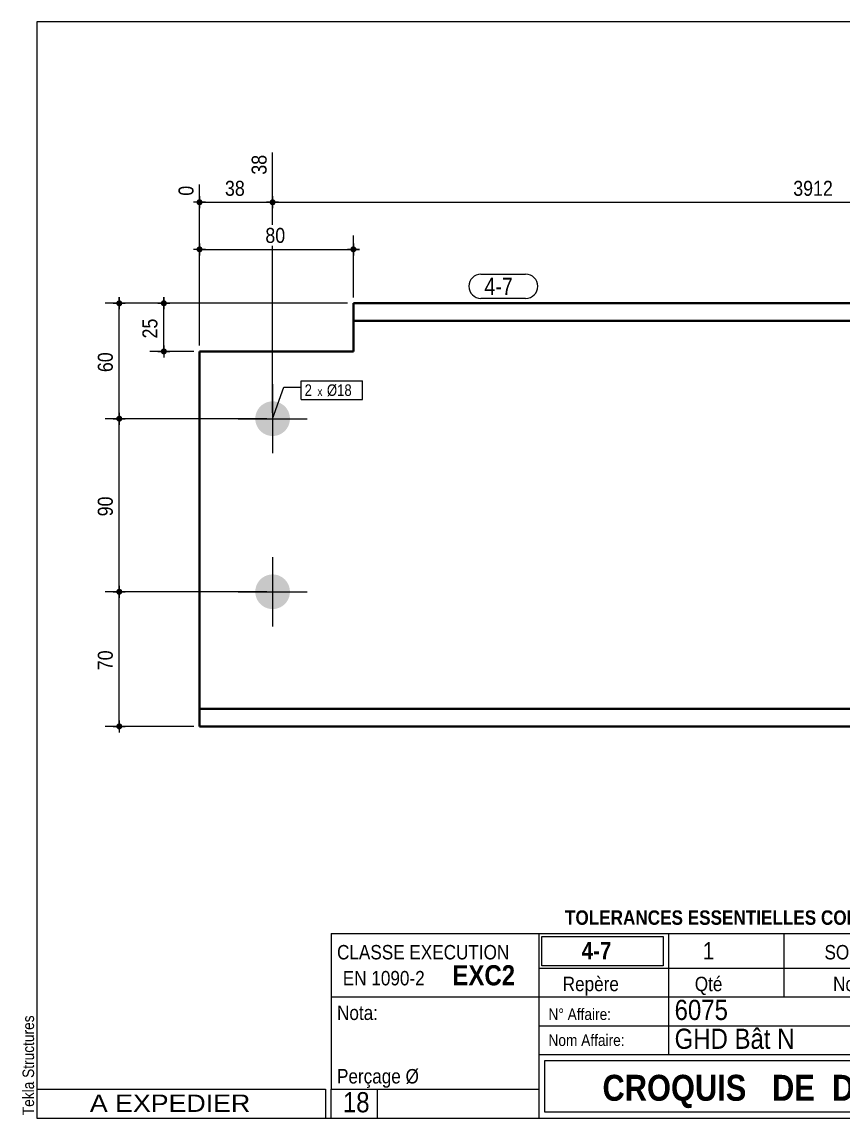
# Model space of a CAD drawing. Header units: millimetres. Extents: x 2 to 287, y 5 to 195.
# Drawn here: x 2.4 to 144.7, y 5 to 195 of the extents above; entities that cross this region are included whole.
import ezdxf

# ---------------------------------------------------------------- set-up
doc = ezdxf.new("R2010")
doc.units = ezdxf.units.MM
for name, color, linetype, lineweight in [('Autre type objet', 1, 'Continuous', 0), ('Boulon', 7, 'Continuous', 0), ('Cotation', 7, 'Continuous', 0), ('Désignation boulon', 3, 'Continuous', 0), ('Feuille dessin', 5, 'Continuous', 0), ('Piece', 2, 'Continuous', 0), ('Repère pièce', 3, 'Continuous', 0)]:
    doc.layers.add(name, color=color, linetype=linetype, lineweight=lineweight)
doc.styles.add('ARIAL', font='ARIAL.TTF')
doc.styles.add('ARIAL_BOLD', font='ARIALBD.TTF')
doc.styles.add('ARIAL_NARROW', font='ARIAL.TTF')
doc.styles.add('COMIC_SANS_MS', font='COMIC.TTF')

# ---------------------------------------------------------------- blocks, each defined once
blk = doc.blocks.new('*A2')
at = {"layer": 'Boulon'}
for points in [[(42.84, 126.3), (42.84, 126.38), (42.85, 126.45), (42.85, 126.52), (42.86, 126.6), (42.87, 126.67), (42.88, 126.74), (42.89, 126.81), (42.91, 126.89), (42.93, 126.96), (42.95, 127.03), (42.97, 127.1), (42.99, 127.17), (43.01, 127.24), (43.04, 127.31), (43.07, 127.38), (43.09, 127.44), (43.13, 127.51), (43.16, 127.58), (43.19, 127.64), (43.23, 127.71), (43.26, 127.77), (43.3, 127.83), (43.34, 127.9), (43.38, 127.96), (43.43, 128.02), (43.47, 128.07), (43.52, 128.13), (43.57, 128.19), (43.61, 128.24), (43.66, 128.3), (43.72, 128.35), (43.77, 128.4), (43.82, 128.45), (43.88, 128.5), (43.93, 128.55), (43.99, 128.59), (44.05, 128.64), (44.11, 128.68), (44.17, 128.72), (44.23, 128.76), (44.3, 128.8), (44.36, 128.84), (44.42, 128.87), (44.49, 128.91), (44.55, 128.94), (44.62, 128.97), (44.69, 129), (44.76, 129.03), (44.83, 129.05), (44.9, 129.08), (44.97, 129.1), (45.04, 129.12), (45.11, 129.14), (45.18, 129.16), (45.25, 129.17), (45.32, 129.18), (45.4, 129.2), (45.47, 129.21), (45.54, 129.21), (45.62, 129.22), (45.69, 129.22), (45.76, 129.23), (45.84, 129.23), (45.91, 129.23), (45.98, 129.22), (46.06, 129.22), (46.13, 129.21), (46.2, 129.21), (46.28, 129.2), (46.35, 129.18), (46.42, 129.17), (46.49, 129.16), (46.57, 129.14), (46.64, 129.12), (46.71, 129.1), (46.78, 129.08), (46.85, 129.05), (46.92, 129.03), (46.99, 129), (47.05, 128.97), (47.12, 128.94), (47.19, 128.91), (47.25, 128.87), (47.32, 128.84), (47.38, 128.8), (47.44, 128.76), (47.5, 128.72), (47.56, 128.68), (47.62, 128.64), (47.68, 128.59), (47.74, 128.55), (47.8, 128.5), (47.85, 128.45), (47.91, 128.4), (47.96, 128.35), (48.01, 128.3), (48.06, 128.24), (48.11, 128.19), (48.16, 128.13), (48.2, 128.07), (48.25, 128.02), (48.29, 127.96), (48.33, 127.9), (48.37, 127.83), (48.41, 127.77), (48.45, 127.71), (48.48, 127.64), (48.52, 127.58), (48.55, 127.51), (48.58, 127.44), (48.61, 127.38), (48.64, 127.31), (48.66, 127.24), (48.69, 127.17), (48.71, 127.1), (48.73, 127.03), (48.75, 126.96), (48.76, 126.89), (48.78, 126.81), (48.79, 126.74), (48.8, 126.67), (48.81, 126.6), (48.82, 126.52), (48.83, 126.45), (48.83, 126.38), (48.84, 126.3), (48.84, 126.23), (48.84, 126.15), (48.83, 126.08), (48.83, 126.01), (48.82, 125.93), (48.81, 125.86), (48.8, 125.79), (48.79, 125.72), (48.78, 125.64), (48.76, 125.57), (48.75, 125.5), (48.73, 125.43), (48.71, 125.36), (48.69, 125.29), (48.66, 125.22), (48.64, 125.15), (48.61, 125.08), (48.58, 125.01), (48.55, 124.95), (48.52, 124.88), (48.48, 124.81), (48.45, 124.75), (48.41, 124.69), (48.37, 124.62), (48.33, 124.56), (48.29, 124.5), (48.25, 124.44), (48.2, 124.38), (48.16, 124.33), (48.11, 124.27), (48.06, 124.21), (48.01, 124.16), (47.96, 124.11), (47.91, 124.06), (47.85, 124.01), (47.8, 123.96), (47.74, 123.91), (47.68, 123.86), (47.62, 123.82), (47.56, 123.78), (47.5, 123.73), (47.44, 123.69), (47.38, 123.66), (47.32, 123.62), (47.25, 123.58), (47.19, 123.55), (47.12, 123.52), (47.05, 123.49), (46.99, 123.46), (46.92, 123.43), (46.85, 123.4), (46.78, 123.38), (46.71, 123.36), (46.64, 123.34), (46.57, 123.32), (46.49, 123.3), (46.42, 123.29), (46.35, 123.27), (46.28, 123.26), (46.2, 123.25), (46.13, 123.24), (46.06, 123.24), (45.98, 123.23), (45.91, 123.23), (45.84, 123.23), (45.76, 123.23), (45.69, 123.23), (45.62, 123.24), (45.54, 123.24), (45.47, 123.25), (45.4, 123.26), (45.32, 123.27), (45.25, 123.29), (45.18, 123.3), (45.11, 123.32), (45.04, 123.34), (44.97, 123.36), (44.9, 123.38), (44.83, 123.4), (44.76, 123.43), (44.69, 123.46), (44.62, 123.49), (44.55, 123.52), (44.49, 123.55), (44.42, 123.58), (44.36, 123.62), (44.3, 123.66), (44.23, 123.69), (44.17, 123.73), (44.11, 123.78), (44.05, 123.82), (43.99, 123.86), (43.93, 123.91), (43.88, 123.96), (43.82, 124.01), (43.77, 124.06), (43.72, 124.11), (43.66, 124.16), (43.61, 124.21), (43.57, 124.27), (43.52, 124.33), (43.47, 124.38), (43.43, 124.44), (43.38, 124.5), (43.34, 124.56), (43.3, 124.62), (43.26, 124.69), (43.23, 124.75), (43.19, 124.81), (43.16, 124.88), (43.13, 124.95), (43.09, 125.01), (43.07, 125.08), (43.04, 125.15), (43.01, 125.22), (42.99, 125.29), (42.97, 125.36), (42.95, 125.43), (42.93, 125.5), (42.91, 125.57), (42.89, 125.64), (42.88, 125.72), (42.87, 125.79), (42.86, 125.86), (42.85, 125.93), (42.85, 126.01), (42.84, 126.08), (42.84, 126.15), (42.84, 126.23)], [(42.84, 96.3), (42.84, 96.38), (42.85, 96.45), (42.85, 96.52), (42.86, 96.6), (42.87, 96.67), (42.88, 96.74), (42.89, 96.81), (42.91, 96.89), (42.93, 96.96), (42.95, 97.03), (42.97, 97.1), (42.99, 97.17), (43.01, 97.24), (43.04, 97.31), (43.07, 97.38), (43.09, 97.44), (43.13, 97.51), (43.16, 97.58), (43.19, 97.64), (43.23, 97.71), (43.26, 97.77), (43.3, 97.83), (43.34, 97.9), (43.38, 97.96), (43.43, 98.02), (43.47, 98.07), (43.52, 98.13), (43.57, 98.19), (43.61, 98.24), (43.66, 98.3), (43.72, 98.35), (43.77, 98.4), (43.82, 98.45), (43.88, 98.5), (43.93, 98.55), (43.99, 98.59), (44.05, 98.64), (44.11, 98.68), (44.17, 98.72), (44.23, 98.76), (44.3, 98.8), (44.36, 98.84), (44.42, 98.87), (44.49, 98.91), (44.55, 98.94), (44.62, 98.97), (44.69, 99), (44.76, 99.03), (44.83, 99.05), (44.9, 99.08), (44.97, 99.1), (45.04, 99.12), (45.11, 99.14), (45.18, 99.16), (45.25, 99.17), (45.32, 99.18), (45.4, 99.2), (45.47, 99.21), (45.54, 99.21), (45.62, 99.22), (45.69, 99.22), (45.76, 99.23), (45.84, 99.23), (45.91, 99.23), (45.98, 99.22), (46.06, 99.22), (46.13, 99.21), (46.2, 99.21), (46.28, 99.2), (46.35, 99.18), (46.42, 99.17), (46.49, 99.16), (46.57, 99.14), (46.64, 99.12), (46.71, 99.1), (46.78, 99.08), (46.85, 99.05), (46.92, 99.03), (46.99, 99), (47.05, 98.97), (47.12, 98.94), (47.19, 98.91), (47.25, 98.87), (47.32, 98.84), (47.38, 98.8), (47.44, 98.76), (47.5, 98.72), (47.56, 98.68), (47.62, 98.64), (47.68, 98.59), (47.74, 98.55), (47.8, 98.5), (47.85, 98.45), (47.91, 98.4), (47.96, 98.35), (48.01, 98.3), (48.06, 98.24), (48.11, 98.19), (48.16, 98.13), (48.2, 98.07), (48.25, 98.02), (48.29, 97.96), (48.33, 97.9), (48.37, 97.83), (48.41, 97.77), (48.45, 97.71), (48.48, 97.64), (48.52, 97.58), (48.55, 97.51), (48.58, 97.44), (48.61, 97.38), (48.64, 97.31), (48.66, 97.24), (48.69, 97.17), (48.71, 97.1), (48.73, 97.03), (48.75, 96.96), (48.76, 96.89), (48.78, 96.81), (48.79, 96.74), (48.8, 96.67), (48.81, 96.6), (48.82, 96.52), (48.83, 96.45), (48.83, 96.38), (48.84, 96.3), (48.84, 96.23), (48.84, 96.15), (48.83, 96.08), (48.83, 96.01), (48.82, 95.93), (48.81, 95.86), (48.8, 95.79), (48.79, 95.72), (48.78, 95.64), (48.76, 95.57), (48.75, 95.5), (48.73, 95.43), (48.71, 95.36), (48.69, 95.29), (48.66, 95.22), (48.64, 95.15), (48.61, 95.08), (48.58, 95.01), (48.55, 94.95), (48.52, 94.88), (48.48, 94.81), (48.45, 94.75), (48.41, 94.69), (48.37, 94.62), (48.33, 94.56), (48.29, 94.5), (48.25, 94.44), (48.2, 94.38), (48.16, 94.33), (48.11, 94.27), (48.06, 94.21), (48.01, 94.16), (47.96, 94.11), (47.91, 94.06), (47.85, 94.01), (47.8, 93.96), (47.74, 93.91), (47.68, 93.86), (47.62, 93.82), (47.56, 93.78), (47.5, 93.73), (47.44, 93.69), (47.38, 93.66), (47.32, 93.62), (47.25, 93.58), (47.19, 93.55), (47.12, 93.52), (47.05, 93.49), (46.99, 93.46), (46.92, 93.43), (46.85, 93.4), (46.78, 93.38), (46.71, 93.36), (46.64, 93.34), (46.57, 93.32), (46.49, 93.3), (46.42, 93.29), (46.35, 93.27), (46.28, 93.26), (46.2, 93.25), (46.13, 93.24), (46.06, 93.24), (45.98, 93.23), (45.91, 93.23), (45.84, 93.23), (45.76, 93.23), (45.69, 93.23), (45.62, 93.24), (45.54, 93.24), (45.47, 93.25), (45.4, 93.26), (45.32, 93.27), (45.25, 93.29), (45.18, 93.3), (45.11, 93.32), (45.04, 93.34), (44.97, 93.36), (44.9, 93.38), (44.83, 93.4), (44.76, 93.43), (44.69, 93.46), (44.62, 93.49), (44.55, 93.52), (44.49, 93.55), (44.42, 93.58), (44.36, 93.62), (44.3, 93.66), (44.23, 93.69), (44.17, 93.73), (44.11, 93.78), (44.05, 93.82), (43.99, 93.86), (43.93, 93.91), (43.88, 93.96), (43.82, 94.01), (43.77, 94.06), (43.72, 94.11), (43.66, 94.16), (43.61, 94.21), (43.57, 94.27), (43.52, 94.33), (43.47, 94.38), (43.43, 94.44), (43.38, 94.5), (43.34, 94.56), (43.3, 94.62), (43.26, 94.69), (43.23, 94.75), (43.19, 94.81), (43.16, 94.88), (43.13, 94.95), (43.09, 95.01), (43.07, 95.08), (43.04, 95.15), (43.01, 95.22), (42.99, 95.29), (42.97, 95.36), (42.95, 95.43), (42.93, 95.5), (42.91, 95.57), (42.89, 95.64), (42.88, 95.72), (42.87, 95.79), (42.86, 95.86), (42.85, 95.93), (42.85, 96.01), (42.84, 96.08), (42.84, 96.15), (42.84, 96.23)]]:
    blk.add_hatch(color=256, dxfattribs=at).paths.add_polyline_path(points, flags=17)
at = {"layer": 'Boulon', "linetype": 'Continuous', "lineweight": 0}
for p, q in [((45.84, 132.23), (45.84, 120.23)), ((39.84, 126.23), (51.84, 126.23)), ((45.84, 102.23), (45.84, 90.23)), ((39.84, 96.23), (51.84, 96.23))]:
    blk.add_line(p, q, dxfattribs=at)
blk = doc.blocks.new('*A3')
at = {"layer": 'Piece', "color": 2, "linetype": 'Continuous', "lineweight": 40}
for p, q in [((59.835767, 146.2285), (139.835767, 146.2285)), ((59.835767, 146.2285), (59.835767, 137.895167)), ((139.935767, 146.2285), (219.935767, 146.2285)), ((139.835767, 143.161833), (59.835767, 143.161833)), ((219.935767, 143.161833), (139.935767, 143.161833)), ((59.835767, 137.895167), (33.17387, 137.895167)), ((33.17387, 137.895167), (33.17387, 72.895167)), ((139.835767, 75.961833), (33.17387, 75.961833)), ((246.602433, 75.961833), (139.935767, 75.961833)), ((139.835767, 72.895167), (33.17387, 72.895167)), ((246.602433, 72.895167), (139.935767, 72.895167))]:
    blk.add_line(p, q, dxfattribs=at)
blk = doc.blocks.new('*A4')
at = {"layer": 'Feuille dessin', "linetype": 'Continuous', "lineweight": 0}
for p, q in [((282, 195), (5, 195)), ((5, 195), (5, 5)), ((5, 5), (282, 5))]:
    blk.add_line(p, q, dxfattribs=at)
at = {"layer": 'Feuille dessin', "style": 'ARIAL', "width": 0.85}
blk.add_text('Tekla Structures', height=2, rotation=90, dxfattribs=at).set_placement((4.5, 5.5))
blk = doc.blocks.new('*A6')
at = {"layer": 'Autre type objet', "linetype": 'Continuous', "lineweight": 0}
for p, q in [((56, 37), (92, 37)), ((56, 37), (56, 10)), ((92, 37), (92, 10)), ((56, 26), (92, 26)), ((56, 10), (92, 10)), ((56, 5), (56, 10)), ((64, 5), (64, 10)), ((56, 5), (64, 5))]:
    blk.add_line(p, q, dxfattribs=at)
at = {"layer": 'Autre type objet', "width": 0.85}
for s, height, style, p in [('CLASSE EXECUTION', 2.5, 'ARIAL', (57, 32.5)), ('EN 1090-2', 2.5, 'ARIAL', (58, 28)), ('EXC2', 3.5, 'ARIAL_BOLD', (77, 28)), ('Nota:', 2.5, 'ARIAL', (57, 22)), ('Perçage Ø', 2.5, 'ARIAL', (57, 11)), ('18', 3.5, 'ARIAL_NARROW', (58.014234, 6))]:
    blk.add_text(s, height=height, dxfattribs=dict(at, style=style)).set_placement(p)
blk = doc.blocks.new('*A7')
at = {"layer": 'Autre type objet', "linetype": 'Continuous', "lineweight": 0}
for p, q in [((92, 37), (282, 37)), ((92, 37), (92, 31)), ((92.51953, 36.5), (113.5, 36.5)), ((92.51953, 31.394341), (92.51953, 36.5)), ((113.5, 36.5), (113.5, 31.394341)), ((114.5, 31), (114.5, 37)), ((134.5, 31), (134.5, 37)), ((92, 31), (282, 31)), ((92, 31), (92, 5)), ((113.5, 31.394341), (92.51953, 31.394341)), ((114.5, 16), (114.5, 31)), ((134.5, 26), (134.5, 31)), ((92, 26), (282, 26)), ((92, 21), (241.327069, 20.935451)), ((92, 16), (181, 16)), ((93, 15), (180, 15)), ((93, 6), (93, 15)), ((180, 6), (93, 6)), ((92, 5), (282, 5))]:
    blk.add_line(p, q, dxfattribs=at)
at = {"layer": 'Autre type objet', "width": 0.85}
for s, height, style, p in [('TOLERANCES ESSENTIELLES CONFORMES A LA NORME 1090-1', 2.5, 'ARIAL_BOLD', (96.5, 38.5)), ('4-7', 3, 'ARIAL_BOLD', (99.398273, 32.540141)), ('1', 3, 'ARIAL', (120.389893, 32.5)), ('SOLIVE', 2.5, 'ARIAL', (141.474609, 32.5)), ('Repère', 2.5, 'ARIAL', (96.112978, 27)), ('Qté', 2.5, 'ARIAL', (119, 27)), ('Nom', 2.5, 'ARIAL', (142.961426, 27)), ('6075', 3.5, 'ARIAL', (115.5, 22)), ('N° Affaire:', 2, 'ARIAL', (93.640566, 22)), ('Nom Affaire:', 2, 'ARIAL', (93.640566, 17.5)), ('GHD Bât N', 3.5, 'ARIAL', (115.5, 17)), ('CROQUIS   DE  DEBIT', 4.5, 'ARIAL_BOLD', (103, 8))]:
    blk.add_text(s, height=height, dxfattribs=dict(at, style=style)).set_placement(p)
blk = doc.blocks.new('*A8')
at = {"layer": 'Autre type objet', "linetype": 'Continuous', "lineweight": 0}
for p, q in [((5, 10), (55, 10)), ((5, 10), (5, 5)), ((55, 10), (55, 5)), ((5, 5), (55, 5))]:
    blk.add_line(p, q, dxfattribs=at)
at = {"layer": 'Autre type objet', "style": 'ARIAL', "width": 1.105}
blk.add_text('A EXPEDIER', height=3, dxfattribs=at).set_placement((14.169647, 6.073465))
blk = doc.blocks.new('*A9')
at = {"layer": 'Cotation'}
for points in [[(33.15, 155.06), (33.12, 155.06), (33.1, 155.07), (33.07, 155.07), (33.05, 155.08), (33.02, 155.08), (33, 155.09), (32.97, 155.1), (32.95, 155.11), (32.93, 155.12), (32.91, 155.14), (32.88, 155.15), (32.86, 155.16), (32.84, 155.18), (32.82, 155.2), (32.81, 155.21), (32.79, 155.23), (32.77, 155.25), (32.76, 155.27), (32.74, 155.29), (32.73, 155.31), (32.72, 155.34), (32.7, 155.36), (32.69, 155.38), (32.68, 155.41), (32.68, 155.43), (32.67, 155.46), (32.66, 155.48), (32.66, 155.51), (32.66, 155.53), (32.65, 155.56), (32.65, 155.58), (32.65, 155.61), (32.66, 155.63), (32.66, 155.66), (32.66, 155.68), (32.67, 155.71), (32.68, 155.73), (32.68, 155.76), (32.69, 155.78), (32.7, 155.8), (32.72, 155.83), (32.73, 155.85), (32.74, 155.87), (32.76, 155.89), (32.77, 155.91), (32.79, 155.93), (32.81, 155.95), (32.82, 155.97), (32.84, 155.98), (32.86, 156), (32.88, 156.01), (32.91, 156.03), (32.93, 156.04), (32.95, 156.05), (32.97, 156.06), (33, 156.07), (33.02, 156.08), (33.05, 156.09), (33.07, 156.09), (33.1, 156.1), (33.12, 156.1), (33.15, 156.1), (33.17, 156.1), (33.2, 156.1), (33.22, 156.1), (33.25, 156.1), (33.28, 156.09), (33.3, 156.09), (33.32, 156.08), (33.35, 156.07), (33.37, 156.06), (33.4, 156.05), (33.42, 156.04), (33.44, 156.03), (33.46, 156.01), (33.48, 156), (33.5, 155.98), (33.52, 155.97), (33.54, 155.95), (33.56, 155.93), (33.58, 155.91), (33.59, 155.89), (33.61, 155.87), (33.62, 155.85), (33.63, 155.83), (33.64, 155.8), (33.65, 155.78), (33.66, 155.76), (33.67, 155.73), (33.68, 155.71), (33.68, 155.68), (33.69, 155.66), (33.69, 155.63), (33.69, 155.61), (33.69, 155.58), (33.69, 155.56), (33.69, 155.53), (33.69, 155.51), (33.68, 155.48), (33.68, 155.46), (33.67, 155.43), (33.66, 155.41), (33.65, 155.38), (33.64, 155.36), (33.63, 155.34), (33.62, 155.31), (33.61, 155.29), (33.59, 155.27), (33.58, 155.25), (33.56, 155.23), (33.54, 155.21), (33.52, 155.2), (33.5, 155.18), (33.48, 155.16), (33.46, 155.15), (33.44, 155.14), (33.42, 155.12), (33.4, 155.11), (33.37, 155.1), (33.35, 155.09), (33.32, 155.08), (33.3, 155.08), (33.28, 155.07), (33.25, 155.07), (33.22, 155.06), (33.2, 155.06), (33.17, 155.06)], [(59.81, 155.06), (59.78, 155.06), (59.76, 155.07), (59.73, 155.07), (59.71, 155.08), (59.68, 155.08), (59.66, 155.09), (59.64, 155.1), (59.61, 155.11), (59.59, 155.12), (59.57, 155.14), (59.55, 155.15), (59.53, 155.16), (59.51, 155.18), (59.49, 155.2), (59.47, 155.21), (59.45, 155.23), (59.43, 155.25), (59.42, 155.27), (59.4, 155.29), (59.39, 155.31), (59.38, 155.34), (59.37, 155.36), (59.36, 155.38), (59.35, 155.41), (59.34, 155.43), (59.33, 155.46), (59.33, 155.48), (59.32, 155.51), (59.32, 155.53), (59.32, 155.56), (59.32, 155.58), (59.32, 155.61), (59.32, 155.63), (59.32, 155.66), (59.33, 155.68), (59.33, 155.71), (59.34, 155.73), (59.35, 155.76), (59.36, 155.78), (59.37, 155.8), (59.38, 155.83), (59.39, 155.85), (59.4, 155.87), (59.42, 155.89), (59.43, 155.91), (59.45, 155.93), (59.47, 155.95), (59.49, 155.97), (59.51, 155.98), (59.53, 156), (59.55, 156.01), (59.57, 156.03), (59.59, 156.04), (59.61, 156.05), (59.64, 156.06), (59.66, 156.07), (59.68, 156.08), (59.71, 156.09), (59.73, 156.09), (59.76, 156.1), (59.78, 156.1), (59.81, 156.1), (59.84, 156.1), (59.86, 156.1), (59.89, 156.1), (59.91, 156.1), (59.94, 156.09), (59.96, 156.09), (59.99, 156.08), (60.01, 156.07), (60.03, 156.06), (60.06, 156.05), (60.08, 156.04), (60.1, 156.03), (60.12, 156.01), (60.15, 156), (60.17, 155.98), (60.18, 155.97), (60.2, 155.95), (60.22, 155.93), (60.24, 155.91), (60.25, 155.89), (60.27, 155.87), (60.28, 155.85), (60.29, 155.83), (60.31, 155.8), (60.32, 155.78), (60.33, 155.76), (60.33, 155.73), (60.34, 155.71), (60.35, 155.68), (60.35, 155.66), (60.35, 155.63), (60.36, 155.61), (60.36, 155.58), (60.36, 155.56), (60.35, 155.53), (60.35, 155.51), (60.35, 155.48), (60.34, 155.46), (60.33, 155.43), (60.33, 155.41), (60.32, 155.38), (60.31, 155.36), (60.29, 155.34), (60.28, 155.31), (60.27, 155.29), (60.25, 155.27), (60.24, 155.25), (60.22, 155.23), (60.2, 155.21), (60.18, 155.2), (60.17, 155.18), (60.15, 155.16), (60.12, 155.15), (60.1, 155.14), (60.08, 155.12), (60.06, 155.11), (60.03, 155.1), (60.01, 155.09), (59.99, 155.08), (59.96, 155.08), (59.94, 155.07), (59.91, 155.07), (59.89, 155.06), (59.86, 155.06), (59.84, 155.06)]]:
    blk.add_hatch(color=256, dxfattribs=at).paths.add_polyline_path(points, flags=17)
at = {"layer": 'Cotation', "linetype": 'Continuous', "lineweight": 0}
for p, q in [((33.17, 138.9), (33.17, 158)), ((59.84, 147.23), (59.84, 158)), ((33.17, 156.62), (33.17, 154.54)), ((59.84, 156.62), (59.84, 154.54)), ((34.21, 155.58), (32.13, 155.58)), ((33.17, 155.58), (32.13, 155.58)), ((33.17, 155.58), (59.84, 155.58)), ((60.88, 155.58), (58.8, 155.58)), ((59.84, 155.58), (60.88, 155.58))]:
    blk.add_line(p, q, dxfattribs=at)
at = {"layer": 'Cotation'}
for p in [(33.17, 155.58), (59.84, 155.58)]:
    blk.add_point(p, dxfattribs=at)
at = {"layer": 'Cotation', "style": 'ARIAL', "width": 0.85}
blk.add_text('80', height=2.6, dxfattribs=at).set_placement((44.58, 156.7))
blk = doc.blocks.new('*A11')
at = {"layer": 'Cotation'}
for points in [[(33.15, 163.22), (33.12, 163.22), (33.1, 163.22), (33.07, 163.23), (33.05, 163.23), (33.02, 163.24), (33, 163.25), (32.97, 163.26), (32.95, 163.27), (32.93, 163.28), (32.91, 163.29), (32.88, 163.31), (32.86, 163.32), (32.84, 163.34), (32.82, 163.35), (32.81, 163.37), (32.79, 163.39), (32.77, 163.41), (32.76, 163.43), (32.74, 163.45), (32.73, 163.47), (32.72, 163.49), (32.7, 163.52), (32.69, 163.54), (32.68, 163.56), (32.68, 163.59), (32.67, 163.61), (32.66, 163.64), (32.66, 163.66), (32.66, 163.69), (32.65, 163.71), (32.65, 163.74), (32.65, 163.76), (32.66, 163.79), (32.66, 163.81), (32.66, 163.84), (32.67, 163.86), (32.68, 163.89), (32.68, 163.91), (32.69, 163.94), (32.7, 163.96), (32.72, 163.98), (32.73, 164.01), (32.74, 164.03), (32.76, 164.05), (32.77, 164.07), (32.79, 164.09), (32.81, 164.11), (32.82, 164.12), (32.84, 164.14), (32.86, 164.16), (32.88, 164.17), (32.91, 164.18), (32.93, 164.2), (32.95, 164.21), (32.97, 164.22), (33, 164.23), (33.02, 164.24), (33.05, 164.24), (33.07, 164.25), (33.1, 164.25), (33.12, 164.26), (33.15, 164.26), (33.17, 164.26), (33.2, 164.26), (33.22, 164.26), (33.25, 164.25), (33.28, 164.25), (33.3, 164.24), (33.32, 164.24), (33.35, 164.23), (33.37, 164.22), (33.4, 164.21), (33.42, 164.2), (33.44, 164.18), (33.46, 164.17), (33.48, 164.16), (33.5, 164.14), (33.52, 164.12), (33.54, 164.11), (33.56, 164.09), (33.58, 164.07), (33.59, 164.05), (33.61, 164.03), (33.62, 164.01), (33.63, 163.98), (33.64, 163.96), (33.65, 163.94), (33.66, 163.91), (33.67, 163.89), (33.68, 163.86), (33.68, 163.84), (33.69, 163.81), (33.69, 163.79), (33.69, 163.76), (33.69, 163.74), (33.69, 163.71), (33.69, 163.69), (33.69, 163.66), (33.68, 163.64), (33.68, 163.61), (33.67, 163.59), (33.66, 163.56), (33.65, 163.54), (33.64, 163.52), (33.63, 163.49), (33.62, 163.47), (33.61, 163.45), (33.59, 163.43), (33.58, 163.41), (33.56, 163.39), (33.54, 163.37), (33.52, 163.35), (33.5, 163.34), (33.48, 163.32), (33.46, 163.31), (33.44, 163.29), (33.42, 163.28), (33.4, 163.27), (33.37, 163.26), (33.35, 163.25), (33.32, 163.24), (33.3, 163.23), (33.28, 163.23), (33.25, 163.22), (33.22, 163.22), (33.2, 163.22), (33.17, 163.22)], [(45.81, 163.22), (45.79, 163.22), (45.76, 163.22), (45.74, 163.23), (45.71, 163.23), (45.69, 163.24), (45.66, 163.25), (45.64, 163.26), (45.61, 163.27), (45.59, 163.28), (45.57, 163.29), (45.55, 163.31), (45.53, 163.32), (45.51, 163.34), (45.49, 163.35), (45.47, 163.37), (45.45, 163.39), (45.44, 163.41), (45.42, 163.43), (45.4, 163.45), (45.39, 163.47), (45.38, 163.49), (45.37, 163.52), (45.36, 163.54), (45.35, 163.56), (45.34, 163.59), (45.33, 163.61), (45.33, 163.64), (45.32, 163.66), (45.32, 163.69), (45.32, 163.71), (45.32, 163.74), (45.32, 163.76), (45.32, 163.79), (45.32, 163.81), (45.33, 163.84), (45.33, 163.86), (45.34, 163.89), (45.35, 163.91), (45.36, 163.94), (45.37, 163.96), (45.38, 163.98), (45.39, 164.01), (45.4, 164.03), (45.42, 164.05), (45.44, 164.07), (45.45, 164.09), (45.47, 164.11), (45.49, 164.12), (45.51, 164.14), (45.53, 164.16), (45.55, 164.17), (45.57, 164.18), (45.59, 164.2), (45.61, 164.21), (45.64, 164.22), (45.66, 164.23), (45.69, 164.24), (45.71, 164.24), (45.74, 164.25), (45.76, 164.25), (45.79, 164.26), (45.81, 164.26), (45.84, 164.26), (45.86, 164.26), (45.89, 164.26), (45.91, 164.25), (45.94, 164.25), (45.96, 164.24), (45.99, 164.24), (46.01, 164.23), (46.04, 164.22), (46.06, 164.21), (46.08, 164.2), (46.1, 164.18), (46.13, 164.17), (46.15, 164.16), (46.17, 164.14), (46.19, 164.12), (46.21, 164.11), (46.22, 164.09), (46.24, 164.07), (46.25, 164.05), (46.27, 164.03), (46.28, 164.01), (46.3, 163.98), (46.31, 163.96), (46.32, 163.94), (46.33, 163.91), (46.33, 163.89), (46.34, 163.86), (46.35, 163.84), (46.35, 163.81), (46.35, 163.79), (46.36, 163.76), (46.36, 163.74), (46.36, 163.71), (46.35, 163.69), (46.35, 163.66), (46.35, 163.64), (46.34, 163.61), (46.33, 163.59), (46.33, 163.56), (46.32, 163.54), (46.31, 163.52), (46.3, 163.49), (46.28, 163.47), (46.27, 163.45), (46.25, 163.43), (46.24, 163.41), (46.22, 163.39), (46.21, 163.37), (46.19, 163.35), (46.17, 163.34), (46.15, 163.32), (46.13, 163.31), (46.1, 163.29), (46.08, 163.28), (46.06, 163.27), (46.04, 163.26), (46.01, 163.25), (45.99, 163.24), (45.96, 163.23), (45.94, 163.23), (45.91, 163.22), (45.89, 163.22), (45.86, 163.22), (45.84, 163.22)]]:
    blk.add_hatch(color=256, dxfattribs=at).paths.add_polyline_path(points, flags=17)
at = {"layer": 'Cotation', "linetype": 'Continuous', "lineweight": 0}
for p, q in [((45.84, 159.82), (45.84, 172.38)), ((33.17, 138.9), (33.17, 166.81)), ((34.21, 163.74), (32.13, 163.74)), ((33.17, 163.74), (32.13, 163.74)), ((33.17, 164.78), (33.17, 162.7)), ((33.17, 163.74), (45.84, 163.74)), ((46.88, 163.74), (44.8, 163.74)), ((45.84, 164.78), (45.84, 162.7)), ((45.84, 163.74), (46.88, 163.74)), ((45.84, 127.23), (45.84, 156.18))]:
    blk.add_line(p, q, dxfattribs=at)
at = {"layer": 'Cotation'}
for p in [(33.17, 163.74), (45.84, 163.74)]:
    blk.add_point(p, dxfattribs=at)
at = {"layer": 'Cotation', "style": 'ARIAL', "width": 0.85}
for s, p in [('38', (44.8, 168.52)), ('0', (32.13, 164.88))]:
    blk.add_text(s, height=2.6, rotation=90.0002, dxfattribs=at).set_placement(p)
blk.add_text('38', height=2.6, dxfattribs=at).set_placement((37.58, 164.86))
blk = doc.blocks.new('*A12')
at = {"layer": 'Cotation'}
blk.add_hatch(color=256, dxfattribs=at).paths.add_polyline_path([(45.81, 163.22), (45.79, 163.22), (45.76, 163.22), (45.74, 163.23), (45.71, 163.23), (45.69, 163.24), (45.66, 163.25), (45.64, 163.26), (45.61, 163.27), (45.59, 163.28), (45.57, 163.29), (45.55, 163.31), (45.53, 163.32), (45.51, 163.34), (45.49, 163.35), (45.47, 163.37), (45.45, 163.39), (45.44, 163.41), (45.42, 163.43), (45.4, 163.45), (45.39, 163.47), (45.38, 163.49), (45.37, 163.52), (45.36, 163.54), (45.35, 163.56), (45.34, 163.59), (45.33, 163.61), (45.33, 163.64), (45.32, 163.66), (45.32, 163.69), (45.32, 163.71), (45.32, 163.74), (45.32, 163.76), (45.32, 163.79), (45.32, 163.81), (45.33, 163.84), (45.33, 163.86), (45.34, 163.89), (45.35, 163.91), (45.36, 163.94), (45.37, 163.96), (45.38, 163.98), (45.39, 164.01), (45.4, 164.03), (45.42, 164.05), (45.44, 164.07), (45.45, 164.09), (45.47, 164.11), (45.49, 164.12), (45.51, 164.14), (45.53, 164.16), (45.55, 164.17), (45.57, 164.18), (45.59, 164.2), (45.61, 164.21), (45.64, 164.22), (45.66, 164.23), (45.69, 164.24), (45.71, 164.24), (45.74, 164.25), (45.76, 164.25), (45.79, 164.26), (45.81, 164.26), (45.84, 164.26), (45.86, 164.26), (45.89, 164.26), (45.91, 164.25), (45.94, 164.25), (45.96, 164.24), (45.99, 164.24), (46.01, 164.23), (46.04, 164.22), (46.06, 164.21), (46.08, 164.2), (46.1, 164.18), (46.13, 164.17), (46.15, 164.16), (46.17, 164.14), (46.19, 164.12), (46.21, 164.11), (46.22, 164.09), (46.24, 164.07), (46.25, 164.05), (46.27, 164.03), (46.28, 164.01), (46.3, 163.98), (46.31, 163.96), (46.32, 163.94), (46.33, 163.91), (46.33, 163.89), (46.34, 163.86), (46.35, 163.84), (46.35, 163.81), (46.35, 163.79), (46.36, 163.76), (46.36, 163.74), (46.36, 163.71), (46.35, 163.69), (46.35, 163.66), (46.35, 163.64), (46.34, 163.61), (46.33, 163.59), (46.33, 163.56), (46.32, 163.54), (46.31, 163.52), (46.3, 163.49), (46.28, 163.47), (46.27, 163.45), (46.25, 163.43), (46.24, 163.41), (46.22, 163.39), (46.21, 163.37), (46.19, 163.35), (46.17, 163.34), (46.15, 163.32), (46.13, 163.31), (46.1, 163.29), (46.08, 163.28), (46.06, 163.27), (46.04, 163.26), (46.01, 163.25), (45.99, 163.24), (45.96, 163.23), (45.94, 163.23), (45.91, 163.22), (45.89, 163.22), (45.86, 163.22), (45.84, 163.22)], flags=17)
at = {"layer": 'Cotation', "linetype": 'Continuous', "lineweight": 0}
for p, q in [((45.84, 159.82), (45.84, 172.38)), ((46.88, 163.74), (44.8, 163.74)), ((45.84, 163.74), (44.8, 163.74)), ((45.84, 164.78), (45.84, 162.7)), ((45.84, 163.74), (234, 163.74)), ((45.84, 127.23), (45.84, 156.18))]:
    blk.add_line(p, q, dxfattribs=at)
at = {"layer": 'Cotation'}
blk.add_point((45.84, 163.74), dxfattribs=at)
at = {"layer": 'Cotation', "style": 'ARIAL', "width": 0.85}
blk.add_text('3912', height=2.6, dxfattribs=at).set_placement((136.06, 164.86))
blk = doc.blocks.new('*A14')
at = {"layer": 'Cotation'}
for points in [[(26.97, 145.71), (26.94, 145.71), (26.92, 145.71), (26.89, 145.72), (26.87, 145.72), (26.84, 145.73), (26.82, 145.74), (26.79, 145.75), (26.77, 145.76), (26.75, 145.77), (26.73, 145.78), (26.7, 145.8), (26.68, 145.81), (26.66, 145.83), (26.64, 145.84), (26.62, 145.86), (26.61, 145.88), (26.59, 145.9), (26.57, 145.92), (26.56, 145.94), (26.55, 145.96), (26.53, 145.98), (26.52, 146.01), (26.51, 146.03), (26.5, 146.05), (26.49, 146.08), (26.49, 146.1), (26.48, 146.13), (26.48, 146.15), (26.47, 146.18), (26.47, 146.2), (26.47, 146.23), (26.47, 146.25), (26.47, 146.28), (26.48, 146.3), (26.48, 146.33), (26.49, 146.35), (26.49, 146.38), (26.5, 146.4), (26.51, 146.43), (26.52, 146.45), (26.53, 146.47), (26.55, 146.5), (26.56, 146.52), (26.57, 146.54), (26.59, 146.56), (26.61, 146.58), (26.62, 146.6), (26.64, 146.61), (26.66, 146.63), (26.68, 146.65), (26.7, 146.66), (26.73, 146.67), (26.75, 146.69), (26.77, 146.7), (26.79, 146.71), (26.82, 146.72), (26.84, 146.73), (26.87, 146.73), (26.89, 146.74), (26.92, 146.74), (26.94, 146.75), (26.97, 146.75), (26.99, 146.75), (27.02, 146.75), (27.04, 146.75), (27.07, 146.74), (27.09, 146.74), (27.12, 146.73), (27.14, 146.73), (27.17, 146.72), (27.19, 146.71), (27.21, 146.7), (27.24, 146.69), (27.26, 146.67), (27.28, 146.66), (27.3, 146.65), (27.32, 146.63), (27.34, 146.61), (27.36, 146.6), (27.38, 146.58), (27.39, 146.56), (27.41, 146.54), (27.42, 146.52), (27.44, 146.5), (27.45, 146.47), (27.46, 146.45), (27.47, 146.43), (27.48, 146.4), (27.49, 146.38), (27.5, 146.35), (27.5, 146.33), (27.51, 146.3), (27.51, 146.28), (27.51, 146.25), (27.51, 146.23), (27.51, 146.2), (27.51, 146.18), (27.51, 146.15), (27.5, 146.13), (27.5, 146.1), (27.49, 146.08), (27.48, 146.05), (27.47, 146.03), (27.46, 146.01), (27.45, 145.98), (27.44, 145.96), (27.42, 145.94), (27.41, 145.92), (27.39, 145.9), (27.38, 145.88), (27.36, 145.86), (27.34, 145.84), (27.32, 145.83), (27.3, 145.81), (27.28, 145.8), (27.26, 145.78), (27.24, 145.77), (27.21, 145.76), (27.19, 145.75), (27.17, 145.74), (27.14, 145.73), (27.12, 145.72), (27.09, 145.72), (27.07, 145.71), (27.04, 145.71), (27.02, 145.71), (26.99, 145.71)], [(26.97, 137.38), (26.94, 137.38), (26.92, 137.38), (26.89, 137.39), (26.87, 137.39), (26.84, 137.4), (26.82, 137.41), (26.79, 137.41), (26.77, 137.43), (26.75, 137.44), (26.73, 137.45), (26.7, 137.46), (26.68, 137.48), (26.66, 137.49), (26.64, 137.51), (26.62, 137.53), (26.61, 137.55), (26.59, 137.57), (26.57, 137.59), (26.56, 137.61), (26.55, 137.63), (26.53, 137.65), (26.52, 137.67), (26.51, 137.7), (26.5, 137.72), (26.49, 137.74), (26.49, 137.77), (26.48, 137.79), (26.48, 137.82), (26.47, 137.84), (26.47, 137.87), (26.47, 137.9), (26.47, 137.92), (26.47, 137.95), (26.48, 137.97), (26.48, 138), (26.49, 138.02), (26.49, 138.05), (26.5, 138.07), (26.51, 138.09), (26.52, 138.12), (26.53, 138.14), (26.55, 138.16), (26.56, 138.18), (26.57, 138.2), (26.59, 138.23), (26.61, 138.24), (26.62, 138.26), (26.64, 138.28), (26.66, 138.3), (26.68, 138.31), (26.7, 138.33), (26.73, 138.34), (26.75, 138.35), (26.77, 138.37), (26.79, 138.38), (26.82, 138.38), (26.84, 138.39), (26.87, 138.4), (26.89, 138.41), (26.92, 138.41), (26.94, 138.41), (26.97, 138.41), (26.99, 138.42), (27.02, 138.41), (27.04, 138.41), (27.07, 138.41), (27.09, 138.41), (27.12, 138.4), (27.14, 138.39), (27.17, 138.38), (27.19, 138.38), (27.21, 138.37), (27.24, 138.35), (27.26, 138.34), (27.28, 138.33), (27.3, 138.31), (27.32, 138.3), (27.34, 138.28), (27.36, 138.26), (27.38, 138.24), (27.39, 138.23), (27.41, 138.2), (27.42, 138.18), (27.44, 138.16), (27.45, 138.14), (27.46, 138.12), (27.47, 138.09), (27.48, 138.07), (27.49, 138.05), (27.5, 138.02), (27.5, 138), (27.51, 137.97), (27.51, 137.95), (27.51, 137.92), (27.51, 137.9), (27.51, 137.87), (27.51, 137.84), (27.51, 137.82), (27.5, 137.79), (27.5, 137.77), (27.49, 137.74), (27.48, 137.72), (27.47, 137.7), (27.46, 137.67), (27.45, 137.65), (27.44, 137.63), (27.42, 137.61), (27.41, 137.59), (27.39, 137.57), (27.38, 137.55), (27.36, 137.53), (27.34, 137.51), (27.32, 137.49), (27.3, 137.48), (27.28, 137.46), (27.26, 137.45), (27.24, 137.44), (27.21, 137.43), (27.19, 137.41), (27.17, 137.41), (27.14, 137.4), (27.12, 137.39), (27.09, 137.39), (27.07, 137.38), (27.04, 137.38), (27.02, 137.38), (26.99, 137.38)]]:
    blk.add_hatch(color=256, dxfattribs=at).paths.add_polyline_path(points, flags=17)
at = {"layer": 'Cotation', "linetype": 'Continuous', "lineweight": 0}
for p, q in [((26.99, 147.27), (26.99, 145.19)), ((26.99, 146.23), (26.99, 147.27)), ((58.84, 146.23), (24.57, 146.23)), ((25.95, 146.23), (28.03, 146.23)), ((26.99, 137.9), (26.99, 146.23)), ((26.99, 138.94), (26.99, 136.86)), ((32.17, 137.9), (24.57, 137.9)), ((25.95, 137.9), (28.03, 137.9)), ((26.99, 137.9), (26.99, 136.86))]:
    blk.add_line(p, q, dxfattribs=at)
at = {"layer": 'Cotation'}
for p in [(26.99, 146.23), (26.99, 137.9)]:
    blk.add_point(p, dxfattribs=at)
at = {"layer": 'Cotation', "style": 'ARIAL', "width": 0.85}
blk.add_text('25', height=2.6, rotation=90.0002, dxfattribs=at).set_placement((25.87, 140.13))
blk = doc.blocks.new('*A16')
at = {"layer": 'Cotation'}
for points in [[(19.24, 95.71), (19.21, 95.71), (19.19, 95.71), (19.16, 95.72), (19.14, 95.72), (19.11, 95.73), (19.09, 95.74), (19.07, 95.75), (19.04, 95.76), (19.02, 95.77), (19, 95.78), (18.98, 95.8), (18.95, 95.81), (18.93, 95.83), (18.92, 95.84), (18.9, 95.86), (18.88, 95.88), (18.86, 95.9), (18.85, 95.92), (18.83, 95.94), (18.82, 95.96), (18.81, 95.98), (18.79, 96.01), (18.78, 96.03), (18.77, 96.05), (18.77, 96.08), (18.76, 96.1), (18.75, 96.13), (18.75, 96.15), (18.75, 96.18), (18.75, 96.2), (18.74, 96.23), (18.75, 96.25), (18.75, 96.28), (18.75, 96.3), (18.75, 96.33), (18.76, 96.35), (18.77, 96.38), (18.77, 96.4), (18.78, 96.43), (18.79, 96.45), (18.81, 96.47), (18.82, 96.5), (18.83, 96.52), (18.85, 96.54), (18.86, 96.56), (18.88, 96.58), (18.9, 96.6), (18.92, 96.61), (18.93, 96.63), (18.95, 96.65), (18.98, 96.66), (19, 96.67), (19.02, 96.69), (19.04, 96.7), (19.07, 96.71), (19.09, 96.72), (19.11, 96.73), (19.14, 96.73), (19.16, 96.74), (19.19, 96.74), (19.21, 96.75), (19.24, 96.75), (19.26, 96.75), (19.29, 96.75), (19.32, 96.75), (19.34, 96.74), (19.37, 96.74), (19.39, 96.73), (19.42, 96.73), (19.44, 96.72), (19.46, 96.71), (19.49, 96.7), (19.51, 96.69), (19.53, 96.67), (19.55, 96.66), (19.57, 96.65), (19.59, 96.63), (19.61, 96.61), (19.63, 96.6), (19.65, 96.58), (19.67, 96.56), (19.68, 96.54), (19.7, 96.52), (19.71, 96.5), (19.72, 96.47), (19.73, 96.45), (19.74, 96.43), (19.75, 96.4), (19.76, 96.38), (19.77, 96.35), (19.77, 96.33), (19.78, 96.3), (19.78, 96.28), (19.78, 96.25), (19.78, 96.23), (19.78, 96.2), (19.78, 96.18), (19.78, 96.15), (19.77, 96.13), (19.77, 96.1), (19.76, 96.08), (19.75, 96.05), (19.74, 96.03), (19.73, 96.01), (19.72, 95.98), (19.71, 95.96), (19.7, 95.94), (19.68, 95.92), (19.67, 95.9), (19.65, 95.88), (19.63, 95.86), (19.61, 95.84), (19.59, 95.83), (19.57, 95.81), (19.55, 95.8), (19.53, 95.78), (19.51, 95.77), (19.49, 95.76), (19.46, 95.75), (19.44, 95.74), (19.42, 95.73), (19.39, 95.72), (19.37, 95.72), (19.34, 95.71), (19.32, 95.71), (19.29, 95.71), (19.26, 95.71)], [(19.24, 72.38), (19.21, 72.38), (19.19, 72.38), (19.16, 72.39), (19.14, 72.39), (19.11, 72.4), (19.09, 72.41), (19.07, 72.41), (19.04, 72.43), (19.02, 72.44), (19, 72.45), (18.98, 72.46), (18.95, 72.48), (18.93, 72.49), (18.92, 72.51), (18.9, 72.53), (18.88, 72.55), (18.86, 72.57), (18.85, 72.59), (18.83, 72.61), (18.82, 72.63), (18.81, 72.65), (18.79, 72.67), (18.78, 72.7), (18.77, 72.72), (18.77, 72.74), (18.76, 72.77), (18.75, 72.79), (18.75, 72.82), (18.75, 72.84), (18.75, 72.87), (18.74, 72.9), (18.75, 72.92), (18.75, 72.95), (18.75, 72.97), (18.75, 73), (18.76, 73.02), (18.77, 73.05), (18.77, 73.07), (18.78, 73.09), (18.79, 73.12), (18.81, 73.14), (18.82, 73.16), (18.83, 73.18), (18.85, 73.2), (18.86, 73.23), (18.88, 73.24), (18.9, 73.26), (18.92, 73.28), (18.93, 73.3), (18.95, 73.31), (18.98, 73.33), (19, 73.34), (19.02, 73.35), (19.04, 73.37), (19.07, 73.38), (19.09, 73.38), (19.11, 73.39), (19.14, 73.4), (19.16, 73.41), (19.19, 73.41), (19.21, 73.41), (19.24, 73.41), (19.26, 73.42), (19.29, 73.41), (19.32, 73.41), (19.34, 73.41), (19.37, 73.41), (19.39, 73.4), (19.42, 73.39), (19.44, 73.38), (19.46, 73.38), (19.49, 73.37), (19.51, 73.35), (19.53, 73.34), (19.55, 73.33), (19.57, 73.31), (19.59, 73.3), (19.61, 73.28), (19.63, 73.26), (19.65, 73.24), (19.67, 73.23), (19.68, 73.2), (19.7, 73.18), (19.71, 73.16), (19.72, 73.14), (19.73, 73.12), (19.74, 73.09), (19.75, 73.07), (19.76, 73.05), (19.77, 73.02), (19.77, 73), (19.78, 72.97), (19.78, 72.95), (19.78, 72.92), (19.78, 72.9), (19.78, 72.87), (19.78, 72.84), (19.78, 72.82), (19.77, 72.79), (19.77, 72.77), (19.76, 72.74), (19.75, 72.72), (19.74, 72.7), (19.73, 72.67), (19.72, 72.65), (19.71, 72.63), (19.7, 72.61), (19.68, 72.59), (19.67, 72.57), (19.65, 72.55), (19.63, 72.53), (19.61, 72.51), (19.59, 72.49), (19.57, 72.48), (19.55, 72.46), (19.53, 72.45), (19.51, 72.44), (19.49, 72.43), (19.46, 72.41), (19.44, 72.41), (19.42, 72.4), (19.39, 72.39), (19.37, 72.39), (19.34, 72.38), (19.32, 72.38), (19.29, 72.38), (19.26, 72.38)]]:
    blk.add_hatch(color=256, dxfattribs=at).paths.add_polyline_path(points, flags=17)
at = {"layer": 'Cotation', "linetype": 'Continuous', "lineweight": 0}
for p, q in [((19.26, 97.27), (19.26, 95.19)), ((19.26, 96.23), (19.26, 97.27)), ((44.84, 96.23), (16.84, 96.23)), ((18.22, 96.23), (20.3, 96.23)), ((19.26, 72.9), (19.26, 96.23)), ((32.17, 72.9), (16.84, 72.9)), ((18.22, 72.9), (20.3, 72.9)), ((19.26, 73.94), (19.26, 71.86)), ((19.26, 72.9), (19.26, 71.86))]:
    blk.add_line(p, q, dxfattribs=at)
at = {"layer": 'Cotation'}
for p in [(19.26, 96.23), (19.26, 72.9)]:
    blk.add_point(p, dxfattribs=at)
at = {"layer": 'Cotation', "style": 'ARIAL', "width": 0.85}
blk.add_text('70', height=2.6, rotation=90.0002, dxfattribs=at).set_placement((18.14, 82.63))
blk = doc.blocks.new('*A17')
at = {"layer": 'Cotation'}
for points in [[(19.24, 125.71), (19.21, 125.71), (19.19, 125.71), (19.16, 125.72), (19.14, 125.72), (19.11, 125.73), (19.09, 125.74), (19.07, 125.75), (19.04, 125.76), (19.02, 125.77), (19, 125.78), (18.98, 125.8), (18.95, 125.81), (18.93, 125.83), (18.92, 125.84), (18.9, 125.86), (18.88, 125.88), (18.86, 125.9), (18.85, 125.92), (18.83, 125.94), (18.82, 125.96), (18.81, 125.98), (18.79, 126.01), (18.78, 126.03), (18.77, 126.05), (18.77, 126.08), (18.76, 126.1), (18.75, 126.13), (18.75, 126.15), (18.75, 126.18), (18.75, 126.2), (18.74, 126.23), (18.75, 126.25), (18.75, 126.28), (18.75, 126.3), (18.75, 126.33), (18.76, 126.35), (18.77, 126.38), (18.77, 126.4), (18.78, 126.43), (18.79, 126.45), (18.81, 126.47), (18.82, 126.5), (18.83, 126.52), (18.85, 126.54), (18.86, 126.56), (18.88, 126.58), (18.9, 126.6), (18.92, 126.61), (18.93, 126.63), (18.95, 126.65), (18.98, 126.66), (19, 126.67), (19.02, 126.69), (19.04, 126.7), (19.07, 126.71), (19.09, 126.72), (19.11, 126.73), (19.14, 126.73), (19.16, 126.74), (19.19, 126.74), (19.21, 126.75), (19.24, 126.75), (19.26, 126.75), (19.29, 126.75), (19.32, 126.75), (19.34, 126.74), (19.37, 126.74), (19.39, 126.73), (19.42, 126.73), (19.44, 126.72), (19.46, 126.71), (19.49, 126.7), (19.51, 126.69), (19.53, 126.67), (19.55, 126.66), (19.57, 126.65), (19.59, 126.63), (19.61, 126.61), (19.63, 126.6), (19.65, 126.58), (19.67, 126.56), (19.68, 126.54), (19.7, 126.52), (19.71, 126.5), (19.72, 126.47), (19.73, 126.45), (19.74, 126.43), (19.75, 126.4), (19.76, 126.38), (19.77, 126.35), (19.77, 126.33), (19.78, 126.3), (19.78, 126.28), (19.78, 126.25), (19.78, 126.23), (19.78, 126.2), (19.78, 126.18), (19.78, 126.15), (19.77, 126.13), (19.77, 126.1), (19.76, 126.08), (19.75, 126.05), (19.74, 126.03), (19.73, 126.01), (19.72, 125.98), (19.71, 125.96), (19.7, 125.94), (19.68, 125.92), (19.67, 125.9), (19.65, 125.88), (19.63, 125.86), (19.61, 125.84), (19.59, 125.83), (19.57, 125.81), (19.55, 125.8), (19.53, 125.78), (19.51, 125.77), (19.49, 125.76), (19.46, 125.75), (19.44, 125.74), (19.42, 125.73), (19.39, 125.72), (19.37, 125.72), (19.34, 125.71), (19.32, 125.71), (19.29, 125.71), (19.26, 125.71)], [(19.24, 95.71), (19.21, 95.71), (19.19, 95.71), (19.16, 95.72), (19.14, 95.72), (19.11, 95.73), (19.09, 95.74), (19.07, 95.75), (19.04, 95.76), (19.02, 95.77), (19, 95.78), (18.98, 95.8), (18.95, 95.81), (18.93, 95.83), (18.92, 95.84), (18.9, 95.86), (18.88, 95.88), (18.86, 95.9), (18.85, 95.92), (18.83, 95.94), (18.82, 95.96), (18.81, 95.98), (18.79, 96.01), (18.78, 96.03), (18.77, 96.05), (18.77, 96.08), (18.76, 96.1), (18.75, 96.13), (18.75, 96.15), (18.75, 96.18), (18.75, 96.2), (18.74, 96.23), (18.75, 96.25), (18.75, 96.28), (18.75, 96.3), (18.75, 96.33), (18.76, 96.35), (18.77, 96.38), (18.77, 96.4), (18.78, 96.43), (18.79, 96.45), (18.81, 96.47), (18.82, 96.5), (18.83, 96.52), (18.85, 96.54), (18.86, 96.56), (18.88, 96.58), (18.9, 96.6), (18.92, 96.61), (18.93, 96.63), (18.95, 96.65), (18.98, 96.66), (19, 96.67), (19.02, 96.69), (19.04, 96.7), (19.07, 96.71), (19.09, 96.72), (19.11, 96.73), (19.14, 96.73), (19.16, 96.74), (19.19, 96.74), (19.21, 96.75), (19.24, 96.75), (19.26, 96.75), (19.29, 96.75), (19.32, 96.75), (19.34, 96.74), (19.37, 96.74), (19.39, 96.73), (19.42, 96.73), (19.44, 96.72), (19.46, 96.71), (19.49, 96.7), (19.51, 96.69), (19.53, 96.67), (19.55, 96.66), (19.57, 96.65), (19.59, 96.63), (19.61, 96.61), (19.63, 96.6), (19.65, 96.58), (19.67, 96.56), (19.68, 96.54), (19.7, 96.52), (19.71, 96.5), (19.72, 96.47), (19.73, 96.45), (19.74, 96.43), (19.75, 96.4), (19.76, 96.38), (19.77, 96.35), (19.77, 96.33), (19.78, 96.3), (19.78, 96.28), (19.78, 96.25), (19.78, 96.23), (19.78, 96.2), (19.78, 96.18), (19.78, 96.15), (19.77, 96.13), (19.77, 96.1), (19.76, 96.08), (19.75, 96.05), (19.74, 96.03), (19.73, 96.01), (19.72, 95.98), (19.71, 95.96), (19.7, 95.94), (19.68, 95.92), (19.67, 95.9), (19.65, 95.88), (19.63, 95.86), (19.61, 95.84), (19.59, 95.83), (19.57, 95.81), (19.55, 95.8), (19.53, 95.78), (19.51, 95.77), (19.49, 95.76), (19.46, 95.75), (19.44, 95.74), (19.42, 95.73), (19.39, 95.72), (19.37, 95.72), (19.34, 95.71), (19.32, 95.71), (19.29, 95.71), (19.26, 95.71)]]:
    blk.add_hatch(color=256, dxfattribs=at).paths.add_polyline_path(points, flags=17)
at = {"layer": 'Cotation', "linetype": 'Continuous', "lineweight": 0}
for p, q in [((44.84, 126.23), (16.84, 126.23)), ((18.22, 126.23), (20.3, 126.23)), ((19.26, 127.27), (19.26, 125.19)), ((19.26, 126.23), (19.26, 127.27)), ((19.26, 96.23), (19.26, 126.23)), ((19.26, 97.27), (19.26, 95.19)), ((44.84, 96.23), (16.84, 96.23)), ((18.22, 96.23), (20.3, 96.23)), ((19.26, 96.23), (19.26, 95.19))]:
    blk.add_line(p, q, dxfattribs=at)
at = {"layer": 'Cotation'}
for p in [(19.26, 126.23), (19.26, 96.23)]:
    blk.add_point(p, dxfattribs=at)
at = {"layer": 'Cotation', "style": 'ARIAL', "width": 0.85}
blk.add_text('90', height=2.6, rotation=90.0002, dxfattribs=at).set_placement((18.14, 109.3))
blk = doc.blocks.new('*A18')
at = {"layer": 'Cotation'}
for points in [[(19.24, 145.71), (19.21, 145.71), (19.19, 145.71), (19.16, 145.72), (19.14, 145.72), (19.11, 145.73), (19.09, 145.74), (19.07, 145.75), (19.04, 145.76), (19.02, 145.77), (19, 145.78), (18.98, 145.8), (18.95, 145.81), (18.93, 145.83), (18.92, 145.84), (18.9, 145.86), (18.88, 145.88), (18.86, 145.9), (18.85, 145.92), (18.83, 145.94), (18.82, 145.96), (18.81, 145.98), (18.79, 146.01), (18.78, 146.03), (18.77, 146.05), (18.77, 146.08), (18.76, 146.1), (18.75, 146.13), (18.75, 146.15), (18.75, 146.18), (18.75, 146.2), (18.74, 146.23), (18.75, 146.25), (18.75, 146.28), (18.75, 146.3), (18.75, 146.33), (18.76, 146.35), (18.77, 146.38), (18.77, 146.4), (18.78, 146.43), (18.79, 146.45), (18.81, 146.47), (18.82, 146.5), (18.83, 146.52), (18.85, 146.54), (18.86, 146.56), (18.88, 146.58), (18.9, 146.6), (18.92, 146.61), (18.93, 146.63), (18.95, 146.65), (18.98, 146.66), (19, 146.67), (19.02, 146.69), (19.04, 146.7), (19.07, 146.71), (19.09, 146.72), (19.11, 146.73), (19.14, 146.73), (19.16, 146.74), (19.19, 146.74), (19.21, 146.75), (19.24, 146.75), (19.26, 146.75), (19.29, 146.75), (19.32, 146.75), (19.34, 146.74), (19.37, 146.74), (19.39, 146.73), (19.42, 146.73), (19.44, 146.72), (19.46, 146.71), (19.49, 146.7), (19.51, 146.69), (19.53, 146.67), (19.55, 146.66), (19.57, 146.65), (19.59, 146.63), (19.61, 146.61), (19.63, 146.6), (19.65, 146.58), (19.67, 146.56), (19.68, 146.54), (19.7, 146.52), (19.71, 146.5), (19.72, 146.47), (19.73, 146.45), (19.74, 146.43), (19.75, 146.4), (19.76, 146.38), (19.77, 146.35), (19.77, 146.33), (19.78, 146.3), (19.78, 146.28), (19.78, 146.25), (19.78, 146.23), (19.78, 146.2), (19.78, 146.18), (19.78, 146.15), (19.77, 146.13), (19.77, 146.1), (19.76, 146.08), (19.75, 146.05), (19.74, 146.03), (19.73, 146.01), (19.72, 145.98), (19.71, 145.96), (19.7, 145.94), (19.68, 145.92), (19.67, 145.9), (19.65, 145.88), (19.63, 145.86), (19.61, 145.84), (19.59, 145.83), (19.57, 145.81), (19.55, 145.8), (19.53, 145.78), (19.51, 145.77), (19.49, 145.76), (19.46, 145.75), (19.44, 145.74), (19.42, 145.73), (19.39, 145.72), (19.37, 145.72), (19.34, 145.71), (19.32, 145.71), (19.29, 145.71), (19.26, 145.71)], [(19.24, 125.71), (19.21, 125.71), (19.19, 125.71), (19.16, 125.72), (19.14, 125.72), (19.11, 125.73), (19.09, 125.74), (19.07, 125.75), (19.04, 125.76), (19.02, 125.77), (19, 125.78), (18.98, 125.8), (18.95, 125.81), (18.93, 125.83), (18.92, 125.84), (18.9, 125.86), (18.88, 125.88), (18.86, 125.9), (18.85, 125.92), (18.83, 125.94), (18.82, 125.96), (18.81, 125.98), (18.79, 126.01), (18.78, 126.03), (18.77, 126.05), (18.77, 126.08), (18.76, 126.1), (18.75, 126.13), (18.75, 126.15), (18.75, 126.18), (18.75, 126.2), (18.74, 126.23), (18.75, 126.25), (18.75, 126.28), (18.75, 126.3), (18.75, 126.33), (18.76, 126.35), (18.77, 126.38), (18.77, 126.4), (18.78, 126.43), (18.79, 126.45), (18.81, 126.47), (18.82, 126.5), (18.83, 126.52), (18.85, 126.54), (18.86, 126.56), (18.88, 126.58), (18.9, 126.6), (18.92, 126.61), (18.93, 126.63), (18.95, 126.65), (18.98, 126.66), (19, 126.67), (19.02, 126.69), (19.04, 126.7), (19.07, 126.71), (19.09, 126.72), (19.11, 126.73), (19.14, 126.73), (19.16, 126.74), (19.19, 126.74), (19.21, 126.75), (19.24, 126.75), (19.26, 126.75), (19.29, 126.75), (19.32, 126.75), (19.34, 126.74), (19.37, 126.74), (19.39, 126.73), (19.42, 126.73), (19.44, 126.72), (19.46, 126.71), (19.49, 126.7), (19.51, 126.69), (19.53, 126.67), (19.55, 126.66), (19.57, 126.65), (19.59, 126.63), (19.61, 126.61), (19.63, 126.6), (19.65, 126.58), (19.67, 126.56), (19.68, 126.54), (19.7, 126.52), (19.71, 126.5), (19.72, 126.47), (19.73, 126.45), (19.74, 126.43), (19.75, 126.4), (19.76, 126.38), (19.77, 126.35), (19.77, 126.33), (19.78, 126.3), (19.78, 126.28), (19.78, 126.25), (19.78, 126.23), (19.78, 126.2), (19.78, 126.18), (19.78, 126.15), (19.77, 126.13), (19.77, 126.1), (19.76, 126.08), (19.75, 126.05), (19.74, 126.03), (19.73, 126.01), (19.72, 125.98), (19.71, 125.96), (19.7, 125.94), (19.68, 125.92), (19.67, 125.9), (19.65, 125.88), (19.63, 125.86), (19.61, 125.84), (19.59, 125.83), (19.57, 125.81), (19.55, 125.8), (19.53, 125.78), (19.51, 125.77), (19.49, 125.76), (19.46, 125.75), (19.44, 125.74), (19.42, 125.73), (19.39, 125.72), (19.37, 125.72), (19.34, 125.71), (19.32, 125.71), (19.29, 125.71), (19.26, 125.71)]]:
    blk.add_hatch(color=256, dxfattribs=at).paths.add_polyline_path(points, flags=17)
at = {"layer": 'Cotation', "linetype": 'Continuous', "lineweight": 0}
for p, q in [((19.26, 147.27), (19.26, 145.19)), ((19.26, 146.23), (19.26, 147.27)), ((58.84, 146.23), (16.84, 146.23)), ((18.22, 146.23), (20.3, 146.23)), ((19.26, 126.23), (19.26, 146.23)), ((44.84, 126.23), (16.84, 126.23)), ((18.22, 126.23), (20.3, 126.23)), ((19.26, 127.27), (19.26, 125.19)), ((19.26, 126.23), (19.26, 125.19))]:
    blk.add_line(p, q, dxfattribs=at)
at = {"layer": 'Cotation'}
for p in [(19.26, 146.23), (19.26, 126.23)]:
    blk.add_point(p, dxfattribs=at)
at = {"layer": 'Cotation', "style": 'ARIAL', "width": 0.85}
blk.add_text('60', height=2.6, rotation=90.0002, dxfattribs=at).set_placement((18.14, 134.3))
blk = doc.blocks.new('*A23')
at = {"layer": 'Désignation boulon', "linetype": 'Continuous', "lineweight": 0}
for p, q in [((45.837313, 126.2285), (47.787013, 131.711533)), ((47.787013, 131.711533), (50.787013, 131.711533)), ((50.787013, 132.7782), (61.402638, 132.7782)), ((50.787013, 129.5782), (50.787013, 132.7782)), ((61.402638, 129.5782), (61.402638, 132.7782)), ((50.787013, 129.5782), (61.402638, 129.5782))]:
    blk.add_line(p, q, dxfattribs=at)
at = {"layer": 'Désignation boulon', "style": 'COMIC_SANS_MS', "width": 0.85}
for s, height, p in [('2', 2, (51.387013, 130.1782)), ('x', 1.5, (53.614942, 130.1782)), ('Ø18', 2, (55.245606, 130.1782))]:
    blk.add_text(s, height=height, dxfattribs=at).set_placement(p)
blk = doc.blocks.new('*A24')
at = {"layer": 'Repère pièce', "linetype": 'Continuous', "lineweight": 0}
for p, q in [((81.935767, 151.2785), (89.685083, 151.2785)), ((89.685083, 147.0785), (81.935767, 147.0785))]:
    blk.add_line(p, q, dxfattribs=at)
for centre, start, end in [((81.935767, 149.1785), 90, 270), ((89.685083, 149.1785), 270, 90)]:
    blk.add_arc(centre, 2.1, start, end, dxfattribs=at)
at = {"layer": 'Repère pièce', "style": 'COMIC_SANS_MS', "width": 0.85}
blk.add_text('4-7', height=3, dxfattribs=at).set_placement((82.535767, 147.6785))

msp = doc.modelspace()

# ---------------------------------------------------------------- block references
at = {"lineweight": 0}
for name in ['*A4', '*A11', '*A12', '*A9', '*A24', '*A18', '*A14', '*A3', '*A2', '*A23', '*A17', '*A16', '*A7', '*A6', '*A8']:
    msp.add_blockref(name, (0, 0), dxfattribs=at)

doc.saveas('drawing.dxf')
